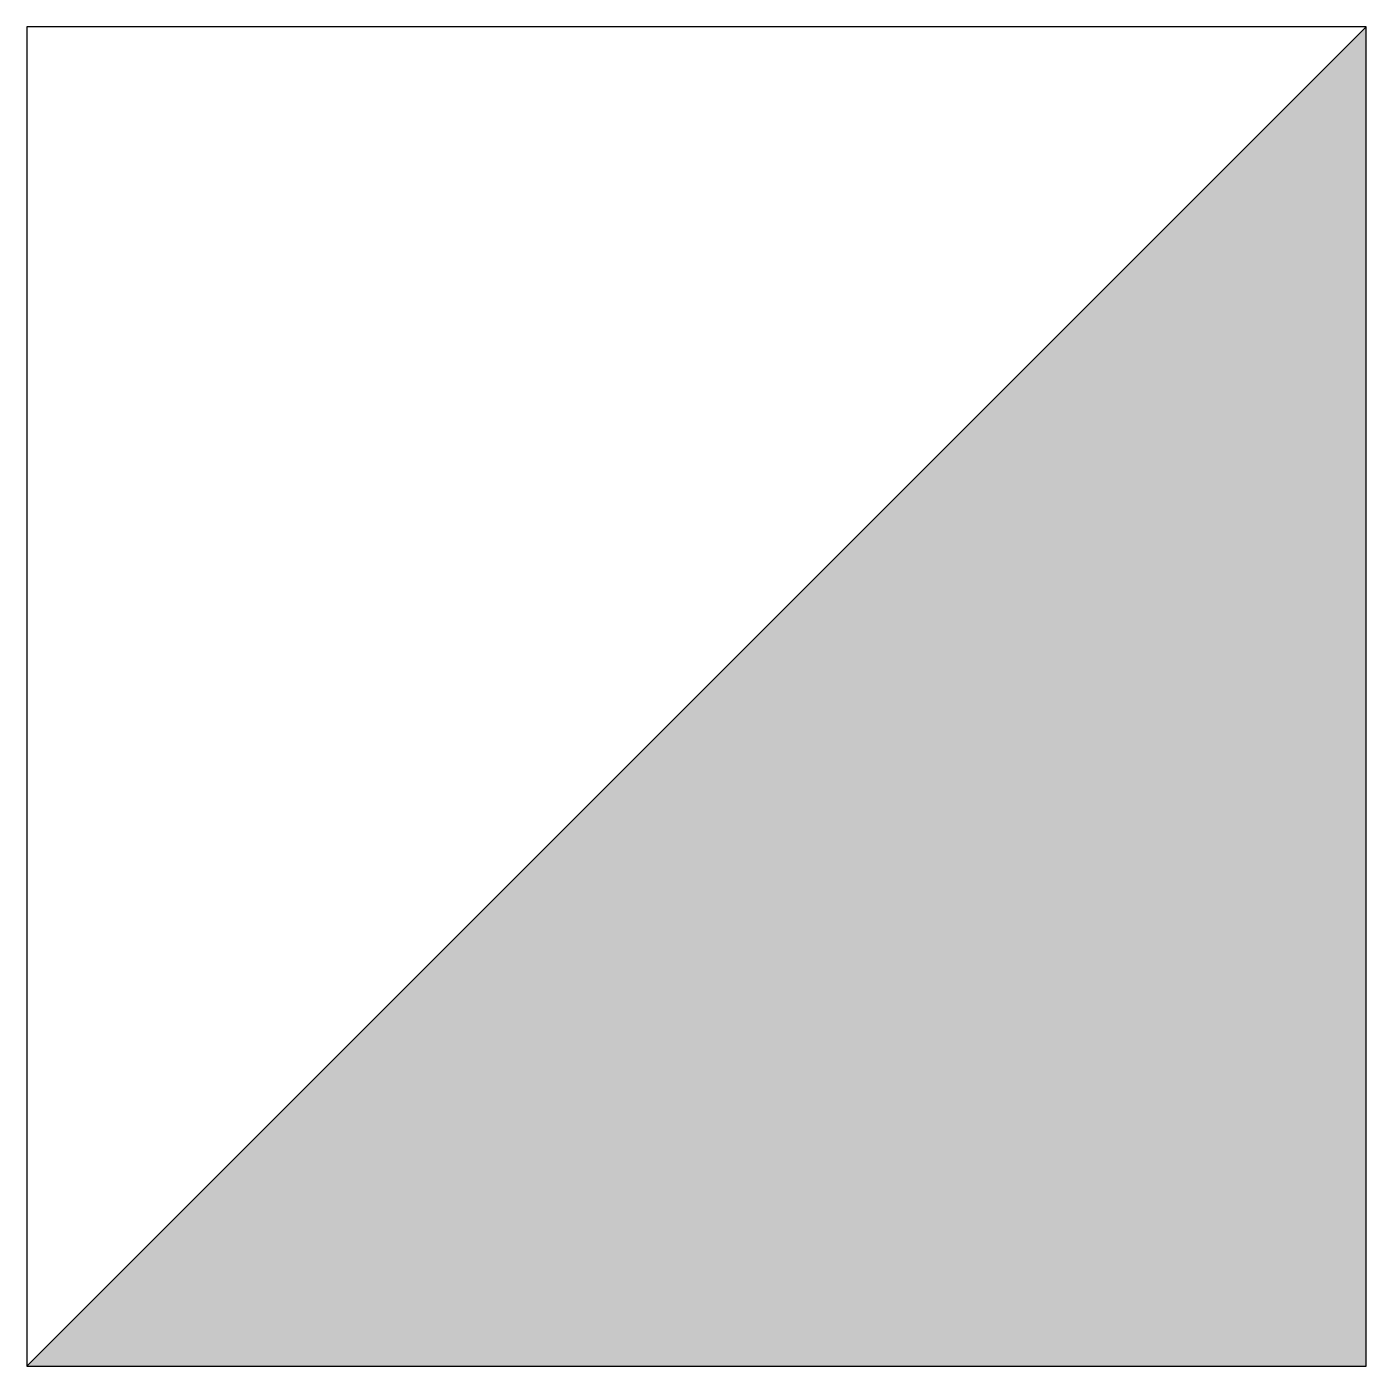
# Model space of a CAD drawing. Extents: x -2 to 2, y -2 to 2.
import ezdxf

# ---------------------------------------------------------------- set-up
doc = ezdxf.new("R2010")
doc.units = 0
doc.header["$LTSCALE"] = 0.2

msp = doc.modelspace()

# ---------------------------------------------------------------- hatches: boundary and pattern name
h = msp.add_hatch(color=256)
h.dxf.hatch_style = 1
h.paths.add_polyline_path([(2, 2), (-2, -2), (2, -2)])

# ---------------------------------------------------------------- linework, layer by layer
msp.add_line((-2, -2), (2, 2))
msp.add_lwpolyline([(-2, -2), (2, -2), (2, 2), (-2, 2)], close=True)

doc.saveas('drawing.dxf')
